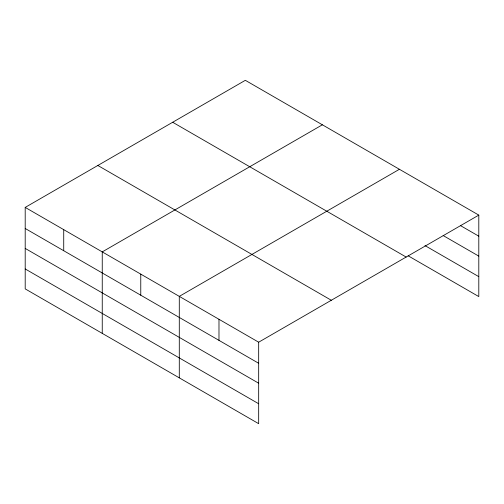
<?xml version="1.0" encoding="UTF-8"?>
<svg xmlns="http://www.w3.org/2000/svg" width="504" height="504" viewBox="0 0 504 504"><rect width="100%" height="100%" fill="white"/><g stroke="black" fill="none" stroke-linecap="round" stroke-linejoin="round"><path stroke-width="0.76" d="M25.2 207.409L258.672 342.203L258.672 423.681L25.2 288.887L25.2 207.409L245.328 80.319L478.8 215.113L478.8 296.591L408.164 255.811M322.371 124.803L102.249 251.893L102.249 333.364M399.42 169.287L179.292 296.371L179.292 377.849M258.672 342.203L478.8 215.113M460.637 225.704L478.8 236.187M443.148 235.538L478.8 256.12M424.979 245.587L478.8 276.658M172.683 122.258L406.161 257.053M97.839 165.469L331.317 300.264M25.2 228.482L258.672 363.277M25.2 248.415L258.672 383.21M25.2 268.953L258.672 403.748M218.982 319.29L218.982 340.364M140.767 274.132L140.767 295.205M63.725 229.648L63.725 250.721"/></g></svg>
